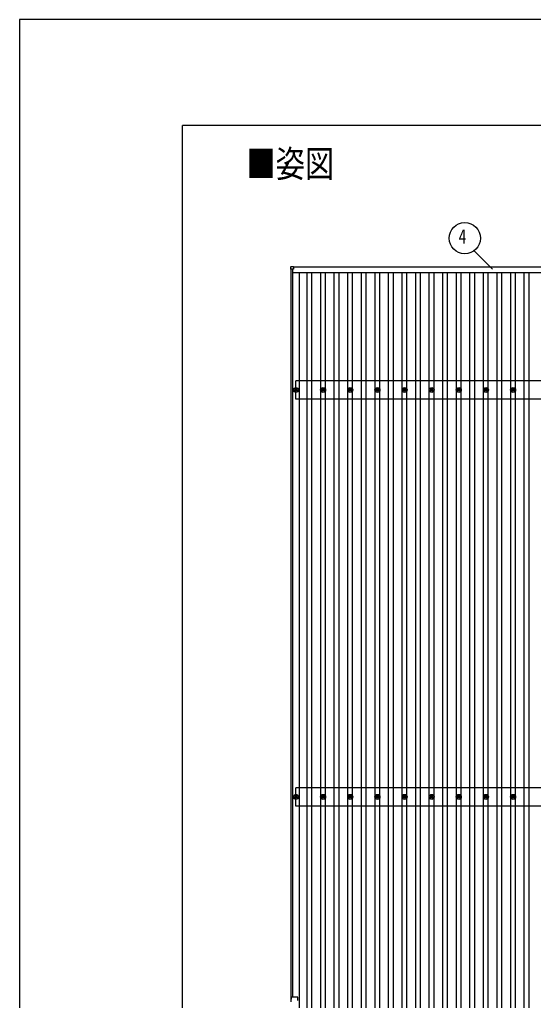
# Model space of a CAD drawing. Units: millimetres, scale not verified. Extents: x -16820 to 16820, y -11880 to 11880.
# Drawn here: x -16820 to -13034, y 4651 to 11880 of the extents above; entities that cross this region are included whole.
import ezdxf
from ezdxf.enums import TextEntityAlignment as Align

# ---------------------------------------------------------------- set-up
doc = ezdxf.new("R2010")
doc.units = ezdxf.units.MM
doc.header["$LTSCALE"] = 50
for name, color, linetype in [('0-2_USER1', 3, 'Continuous'), ('0-5_YKK_13', 4, 'Continuous'), ('0-6_YKK_A1', 4, 'Continuous'), ('0-7_YKK_D', 6, 'Continuous'), ('0-8_YKK_ZWAK', 7, 'Continuous')]:
    doc.layers.add(name, color=color, linetype=linetype)
doc.styles.add('ＭＳ ゴシック', font='')
doc.styles.get('ＭＳ ゴシック').set_extended_font_data('MS Gothic')

msp = doc.modelspace()

# ---------------------------------------------------------------- linework, layer by layer
at = {"layer": '0-5_YKK_13'}
for p, q in [((-14821.53, 10040.91), (-14821.53, 10058.91)), ((-14820.53, 10059.91), (-14802.53, 10059.91)), ((-14801.53, 10058.91), (-14801.53, 10040.91)), ((-14802.53, 10039.91), (-14820.53, 10039.91)), ((-14793.23, 9151.94), (-14788.81, 9151.94)), ((-14793.23, 9148.44), (-14788.81, 9148.44)), ((-14784.98, 9160.18), (-14784.98, 9155.77)), ((-14784.98, 9144.6), (-14784.98, 9140.19)), ((-14781.48, 9160.18), (-14781.48, 9155.77)), ((-14781.48, 9144.6), (-14781.48, 9140.19)), ((-14777.65, 9151.94), (-14773.23, 9151.94)), ((-14777.65, 9148.44), (-14773.23, 9148.44)), ((-14593.23, 9151.94), (-14588.81, 9151.94)), ((-14593.23, 9148.44), (-14588.81, 9148.44)), ((-14584.98, 9160.18), (-14584.98, 9155.77)), ((-14584.98, 9144.6), (-14584.98, 9140.19)), ((-14581.48, 9160.18), (-14581.48, 9155.77)), ((-14581.48, 9144.6), (-14581.48, 9140.19)), ((-14577.65, 9151.94), (-14573.23, 9151.94)), ((-14577.65, 9148.44), (-14573.23, 9148.44)), ((-14393.23, 9151.94), (-14388.81, 9151.94)), ((-14393.23, 9148.44), (-14388.81, 9148.44)), ((-14384.98, 9160.18), (-14384.98, 9155.77)), ((-14384.98, 9144.6), (-14384.98, 9140.19)), ((-14381.48, 9160.18), (-14381.48, 9155.77)), ((-14381.48, 9144.6), (-14381.48, 9140.19)), ((-14377.65, 9151.94), (-14373.23, 9151.94)), ((-14377.65, 9148.44), (-14373.23, 9148.44)), ((-14193.23, 9151.94), (-14188.81, 9151.94)), ((-14193.23, 9148.44), (-14188.81, 9148.44)), ((-14184.98, 9160.18), (-14184.98, 9155.77)), ((-14184.98, 9144.6), (-14184.98, 9140.19)), ((-14181.48, 9160.18), (-14181.48, 9155.77)), ((-14181.48, 9144.6), (-14181.48, 9140.19)), ((-14177.65, 9151.94), (-14173.23, 9151.94)), ((-14177.65, 9148.44), (-14173.23, 9148.44)), ((-13993.23, 9151.94), (-13988.81, 9151.94)), ((-13993.23, 9148.44), (-13988.81, 9148.44)), ((-13984.98, 9160.18), (-13984.98, 9155.77)), ((-13984.98, 9144.6), (-13984.98, 9140.19)), ((-13981.48, 9160.18), (-13981.48, 9155.77)), ((-13981.48, 9144.6), (-13981.48, 9140.19)), ((-13977.65, 9151.94), (-13973.23, 9151.94)), ((-13977.65, 9148.44), (-13973.23, 9148.44)), ((-13793.23, 9151.94), (-13788.81, 9151.94)), ((-13793.23, 9148.44), (-13788.81, 9148.44)), ((-13784.98, 9160.18), (-13784.98, 9155.77)), ((-13784.98, 9144.6), (-13784.98, 9140.19)), ((-13781.48, 9160.18), (-13781.48, 9155.77)), ((-13781.48, 9144.6), (-13781.48, 9140.19)), ((-13777.65, 9151.94), (-13773.23, 9151.94)), ((-13777.65, 9148.44), (-13773.23, 9148.44)), ((-13593.23, 9151.94), (-13588.81, 9151.94)), ((-13593.23, 9148.44), (-13588.81, 9148.44)), ((-13584.98, 9160.18), (-13584.98, 9155.77)), ((-13584.98, 9144.6), (-13584.98, 9140.19)), ((-13581.48, 9160.18), (-13581.48, 9155.77)), ((-13581.48, 9144.6), (-13581.48, 9140.19)), ((-13577.65, 9151.94), (-13573.23, 9151.94)), ((-13577.65, 9148.44), (-13573.23, 9148.44)), ((-13393.23, 9151.94), (-13388.81, 9151.94)), ((-13393.23, 9148.44), (-13388.81, 9148.44)), ((-13384.98, 9160.18), (-13384.98, 9155.77)), ((-13384.98, 9144.6), (-13384.98, 9140.19)), ((-13381.48, 9160.18), (-13381.48, 9155.77)), ((-13381.48, 9144.6), (-13381.48, 9140.19)), ((-13377.65, 9151.94), (-13373.23, 9151.94)), ((-13377.65, 9148.44), (-13373.23, 9148.44)), ((-13193.23, 9151.94), (-13188.81, 9151.94)), ((-13193.23, 9148.44), (-13188.81, 9148.44)), ((-13184.98, 9160.18), (-13184.98, 9155.77)), ((-13184.98, 9144.6), (-13184.98, 9140.19)), ((-13181.48, 9160.18), (-13181.48, 9155.77)), ((-13181.48, 9144.6), (-13181.48, 9140.19)), ((-13177.65, 9151.94), (-13173.23, 9151.94)), ((-13177.65, 9148.44), (-13173.23, 9148.44)), ((-14793.23, 6151.94), (-14788.81, 6151.94)), ((-14793.23, 6148.44), (-14788.81, 6148.44)), ((-14784.98, 6160.18), (-14784.98, 6155.77)), ((-14781.48, 6160.18), (-14781.48, 6155.77)), ((-14777.65, 6151.94), (-14773.23, 6151.94)), ((-14777.65, 6148.44), (-14773.23, 6148.44)), ((-14593.23, 6151.94), (-14588.81, 6151.94)), ((-14593.23, 6148.44), (-14588.81, 6148.44)), ((-14584.98, 6160.18), (-14584.98, 6155.77)), ((-14581.48, 6160.18), (-14581.48, 6155.77)), ((-14577.65, 6151.94), (-14573.23, 6151.94)), ((-14577.65, 6148.44), (-14573.23, 6148.44)), ((-14393.23, 6151.94), (-14388.81, 6151.94)), ((-14393.23, 6148.44), (-14388.81, 6148.44)), ((-14384.98, 6160.18), (-14384.98, 6155.77)), ((-14381.48, 6160.18), (-14381.48, 6155.77)), ((-14377.65, 6151.94), (-14373.23, 6151.94)), ((-14377.65, 6148.44), (-14373.23, 6148.44)), ((-14193.23, 6151.94), (-14188.81, 6151.94)), ((-14193.23, 6148.44), (-14188.81, 6148.44)), ((-14184.98, 6160.18), (-14184.98, 6155.77)), ((-14181.48, 6160.18), (-14181.48, 6155.77)), ((-14177.65, 6151.94), (-14173.23, 6151.94)), ((-14177.65, 6148.44), (-14173.23, 6148.44)), ((-13993.23, 6151.94), (-13988.81, 6151.94)), ((-13993.23, 6148.44), (-13988.81, 6148.44)), ((-13984.98, 6160.18), (-13984.98, 6155.77)), ((-13981.48, 6160.18), (-13981.48, 6155.77)), ((-13977.65, 6151.94), (-13973.23, 6151.94)), ((-13977.65, 6148.44), (-13973.23, 6148.44)), ((-13793.23, 6151.94), (-13788.81, 6151.94)), ((-13793.23, 6148.44), (-13788.81, 6148.44)), ((-13784.98, 6160.18), (-13784.98, 6155.77)), ((-13781.48, 6160.18), (-13781.48, 6155.77)), ((-13777.65, 6151.94), (-13773.23, 6151.94)), ((-13777.65, 6148.44), (-13773.23, 6148.44)), ((-13593.23, 6151.94), (-13588.81, 6151.94)), ((-13593.23, 6148.44), (-13588.81, 6148.44)), ((-13584.98, 6160.18), (-13584.98, 6155.77)), ((-13581.48, 6160.18), (-13581.48, 6155.77)), ((-13577.65, 6151.94), (-13573.23, 6151.94)), ((-13577.65, 6148.44), (-13573.23, 6148.44)), ((-13393.23, 6151.94), (-13388.81, 6151.94)), ((-13393.23, 6148.44), (-13388.81, 6148.44)), ((-13384.98, 6160.18), (-13384.98, 6155.77)), ((-13381.48, 6160.18), (-13381.48, 6155.77)), ((-13377.65, 6151.94), (-13373.23, 6151.94)), ((-13377.65, 6148.44), (-13373.23, 6148.44)), ((-13193.23, 6151.94), (-13188.81, 6151.94)), ((-13193.23, 6148.44), (-13188.81, 6148.44)), ((-13184.98, 6160.18), (-13184.98, 6155.77)), ((-13181.48, 6160.18), (-13181.48, 6155.77)), ((-13177.65, 6151.94), (-13173.23, 6151.94)), ((-13177.65, 6148.44), (-13173.23, 6148.44)), ((-14784.98, 6144.6), (-14784.98, 6140.19)), ((-14781.48, 6144.6), (-14781.48, 6140.19)), ((-14584.98, 6144.6), (-14584.98, 6140.19)), ((-14581.48, 6144.6), (-14581.48, 6140.19)), ((-14384.98, 6144.6), (-14384.98, 6140.19)), ((-14381.48, 6144.6), (-14381.48, 6140.19)), ((-14184.98, 6144.6), (-14184.98, 6140.19)), ((-14181.48, 6144.6), (-14181.48, 6140.19)), ((-13984.98, 6144.6), (-13984.98, 6140.19)), ((-13981.48, 6144.6), (-13981.48, 6140.19)), ((-13784.98, 6144.6), (-13784.98, 6140.19)), ((-13781.48, 6144.6), (-13781.48, 6140.19)), ((-13584.98, 6144.6), (-13584.98, 6140.19)), ((-13581.48, 6144.6), (-13581.48, 6140.19)), ((-13384.98, 6144.6), (-13384.98, 6140.19)), ((-13381.48, 6144.6), (-13381.48, 6140.19)), ((-13184.98, 6144.6), (-13184.98, 6140.19)), ((-13181.48, 6144.6), (-13181.48, 6140.19)), ((-14818.73, 4640.12), (-14818.73, 4660.12)), ((-14817.23, 4660.12), (-14818.73, 4660.12)), ((-14817.23, 4660.12), (-14817.23, 4674.12)), ((-14794.63, 4675.12), (-14816.23, 4675.12)), ((-14771.23, 4675.12), (-14793.83, 4675.12)), ((-14770.23, 4650.52), (-14770.23, 4674.12))]:
    msp.add_line(p, q, dxfattribs=at)
for centre, radius in [((-14783.23, 9150.19), 18.25), ((-14783.23, 9150.19), 10.15), ((-14783.23, 9150.19), 5.85), ((-14783.23, 9150.19), 5.25), ((-14583.23, 9150.19), 18.25), ((-14583.23, 9150.19), 10.15), ((-14583.23, 9150.19), 5.85), ((-14583.23, 9150.19), 5.25), ((-14383.23, 9150.19), 18.25), ((-14383.23, 9150.19), 10.15), ((-14383.23, 9150.19), 5.85), ((-14383.23, 9150.19), 5.25), ((-14183.23, 9150.19), 18.25), ((-14183.23, 9150.19), 10.15), ((-14183.23, 9150.19), 5.85), ((-14183.23, 9150.19), 5.25), ((-13983.23, 9150.19), 18.25), ((-13983.23, 9150.19), 10.15), ((-13983.23, 9150.19), 5.85), ((-13983.23, 9150.19), 5.25), ((-13783.23, 9150.19), 18.25), ((-13783.23, 9150.19), 10.15), ((-13783.23, 9150.19), 5.85), ((-13783.23, 9150.19), 5.25), ((-13583.23, 9150.19), 18.25), ((-13583.23, 9150.19), 10.15), ((-13583.23, 9150.19), 5.85), ((-13583.23, 9150.19), 5.25), ((-13383.23, 9150.19), 18.25), ((-13383.23, 9150.19), 10.15), ((-13383.23, 9150.19), 5.85), ((-13383.23, 9150.19), 5.25), ((-13183.23, 9150.19), 18.25), ((-13183.23, 9150.19), 10.15), ((-13183.23, 9150.19), 5.85), ((-13183.23, 9150.19), 5.25), ((-14783.23, 6150.19), 18.25), ((-14783.23, 6150.19), 10.15), ((-14783.23, 6150.19), 5.85), ((-14783.23, 6150.19), 5.25), ((-14583.23, 6150.19), 18.25), ((-14583.23, 6150.19), 10.15), ((-14583.23, 6150.19), 5.85), ((-14583.23, 6150.19), 5.25), ((-14383.23, 6150.19), 18.25), ((-14383.23, 6150.19), 10.15), ((-14383.23, 6150.19), 5.85), ((-14383.23, 6150.19), 5.25), ((-14183.23, 6150.19), 18.25), ((-14183.23, 6150.19), 10.15), ((-14183.23, 6150.19), 5.85), ((-14183.23, 6150.19), 5.25), ((-13983.23, 6150.19), 18.25), ((-13983.23, 6150.19), 10.15), ((-13983.23, 6150.19), 5.85), ((-13983.23, 6150.19), 5.25), ((-13783.23, 6150.19), 18.25), ((-13783.23, 6150.19), 10.15), ((-13783.23, 6150.19), 5.85), ((-13783.23, 6150.19), 5.25), ((-13583.23, 6150.19), 18.25), ((-13583.23, 6150.19), 10.15), ((-13583.23, 6150.19), 5.85), ((-13583.23, 6150.19), 5.25), ((-13383.23, 6150.19), 18.25), ((-13383.23, 6150.19), 10.15), ((-13383.23, 6150.19), 5.85), ((-13383.23, 6150.19), 5.25), ((-13183.23, 6150.19), 18.25), ((-13183.23, 6150.19), 10.15), ((-13183.23, 6150.19), 5.85), ((-13183.23, 6150.19), 5.25)]:
    msp.add_circle(centre, radius, dxfattribs=at)
for centre, radius, start, end in [((-14820.53, 10058.91), 1, 90, 180), ((-14802.53, 10058.91), 1, 0, 90), ((-14820.53, 10040.91), 1, 180, 270), ((-14802.53, 10040.91), 1, 270, 0), ((-14816.23, 4674.12), 1, 90, 180), ((-14794.23, 4675.42), 0.5, 216.8699, 323.1301), ((-14771.23, 4674.12), 1, 0, 90)]:
    msp.add_arc(centre, radius, start, end, dxfattribs=at)
at = {"layer": '0-6_YKK_A1'}
for p, q in [((-14801.53, 10056.61), (-9364.93, 10056.61)), ((-9364.93, 10054.56), (-14801.53, 10054.56)), ((-14818.23, 4660.12), (-14818.23, 10039.91)), ((-14806.23, 4675.12), (-14806.23, 10039.91)), ((-14806.23, 10016.55), (-9360.23, 10016.55)), ((-14758.23, -716.42), (-14758.23, 10016.55)), ((-14700.73, -716.42), (-14700.73, 10016.55)), ((-14665.73, -716.42), (-14665.73, 10016.55)), ((-14600.73, 9155.36), (-14600.73, 10016.55)), ((-14565.73, 9155.36), (-14565.73, 10016.55)), ((-14500.73, -716.42), (-14500.73, 10016.55)), ((-14465.73, -716.42), (-14465.73, 10016.55)), ((-14400.73, 9155.36), (-14400.73, 10016.55)), ((-14365.73, 9155.36), (-14365.73, 10016.55)), ((-14300.73, -716.42), (-14300.73, 10016.55)), ((-14265.73, -716.42), (-14265.73, 10016.55)), ((-14200.73, 9155.36), (-14200.73, 10016.55)), ((-14165.73, 9155.36), (-14165.73, 10016.55)), ((-14100.73, -716.42), (-14100.73, 10016.55)), ((-14065.73, -716.42), (-14065.73, 10016.55)), ((-14000.73, 9155.36), (-14000.73, 10016.55)), ((-13965.73, 9155.36), (-13965.73, 10016.55)), ((-13900.73, -716.42), (-13900.73, 10016.55)), ((-13865.73, -716.42), (-13865.73, 10016.55)), ((-13800.73, 9155.36), (-13800.73, 10016.55)), ((-13765.73, 9155.36), (-13765.73, 10016.55)), ((-13700.73, -716.42), (-13700.73, 10016.55)), ((-13665.73, -716.42), (-13665.73, 10016.55)), ((-13600.73, 9155.36), (-13600.73, 10016.55)), ((-13565.73, 9155.36), (-13565.73, 10016.55)), ((-13500.73, -716.42), (-13500.73, 10016.55)), ((-13465.73, -716.42), (-13465.73, 10016.55)), ((-13400.73, 9155.36), (-13400.73, 10016.55)), ((-13365.73, 9155.36), (-13365.73, 10016.55)), ((-13300.73, -716.42), (-13300.73, 10016.55)), ((-13265.73, -716.42), (-13265.73, 10016.55)), ((-13200.73, 9155.36), (-13200.73, 10016.55)), ((-13165.73, 9155.36), (-13165.73, 10016.55)), ((-13100.73, -716.42), (-13100.73, 10016.55)), ((-13065.73, -716.42), (-13065.73, 10016.55)), ((-9383.23, 9217.19), (-14783.23, 9217.19)), ((-14783.23, 9083.19), (-14783.23, 9217.19)), ((-14600.73, 6155.36), (-14600.73, 9145.01)), ((-14565.73, 6155.36), (-14565.73, 9145.01)), ((-14400.73, 6155.36), (-14400.73, 9145.01)), ((-14365.73, 6155.36), (-14365.73, 9145.01)), ((-14200.73, 6155.36), (-14200.73, 9145.01)), ((-14165.73, 6155.36), (-14165.73, 9145.01)), ((-14000.73, 6155.36), (-14000.73, 9145.01)), ((-13965.73, 6155.36), (-13965.73, 9145.01)), ((-13800.73, 6155.36), (-13800.73, 9145.01)), ((-13765.73, 6155.36), (-13765.73, 9145.01)), ((-13600.73, 6155.36), (-13600.73, 9145.01)), ((-13565.73, 6155.36), (-13565.73, 9145.01)), ((-13400.73, 6155.36), (-13400.73, 9145.01)), ((-13365.73, 6155.36), (-13365.73, 9145.01)), ((-13200.73, 6155.36), (-13200.73, 9145.01)), ((-13165.73, 6155.36), (-13165.73, 9145.01)), ((-9383.23, 9083.19), (-14783.23, 9083.19)), ((-9383.23, 6217.19), (-14783.23, 6217.19)), ((-14783.23, 6083.19), (-14783.23, 6217.19)), ((-9383.23, 6083.19), (-14783.23, 6083.19)), ((-14600.73, 3155.36), (-14600.73, 6145.01)), ((-14565.73, 3155.36), (-14565.73, 6145.01)), ((-14400.73, 3155.36), (-14400.73, 6145.01)), ((-14365.73, 3155.36), (-14365.73, 6145.01)), ((-14200.73, 3155.36), (-14200.73, 6145.01)), ((-14165.73, 3155.36), (-14165.73, 6145.01)), ((-14000.73, 3155.36), (-14000.73, 6145.01)), ((-13965.73, 3155.36), (-13965.73, 6145.01)), ((-13800.73, 3155.36), (-13800.73, 6145.01)), ((-13765.73, 3155.36), (-13765.73, 6145.01)), ((-13600.73, 3155.36), (-13600.73, 6145.01)), ((-13565.73, 3155.36), (-13565.73, 6145.01)), ((-13400.73, 3155.36), (-13400.73, 6145.01)), ((-13365.73, 3155.36), (-13365.73, 6145.01)), ((-13200.73, 3155.36), (-13200.73, 6145.01)), ((-13165.73, 3155.36), (-13165.73, 6145.01))]:
    msp.add_line(p, q, dxfattribs=at)
at = {"layer": '0-7_YKK_D'}
msp.add_line((-13336.12, 10041.45), (-13470.87, 10176.19), dxfattribs=at)
msp.add_circle((-13539.42, 10268.77), 115.2, dxfattribs=at)
at = {"layer": '0-8_YKK_ZWAK'}
for p in [(15580.08, 11100), (-15619.92, -10100)]:
    msp.add_line(p, (-15619.92, 11100), dxfattribs=at)
msp.add_lwpolyline([(-16820, -11880), (16820, -11880), (16820, 11880), (-16820, 11880)], close=True, dxfattribs=at)

# ---------------------------------------------------------------- texts
at = {"layer": '0-2_USER1', "style": 'ＭＳ ゴシック', "width": 0.8}
msp.add_text('■姿図', height=197.9, dxfattribs=at).set_placement((-15149.2, 10659.13), align=Align.BOTTOM_LEFT)
at = {"layer": '0-7_YKK_D', "style": 'ＭＳ ゴシック', "width": 0.8}
msp.add_text('4', height=105.6, dxfattribs=at).set_placement((-13585.19, 10196.77), align=Align.BOTTOM_LEFT)

doc.saveas('drawing.dxf')
